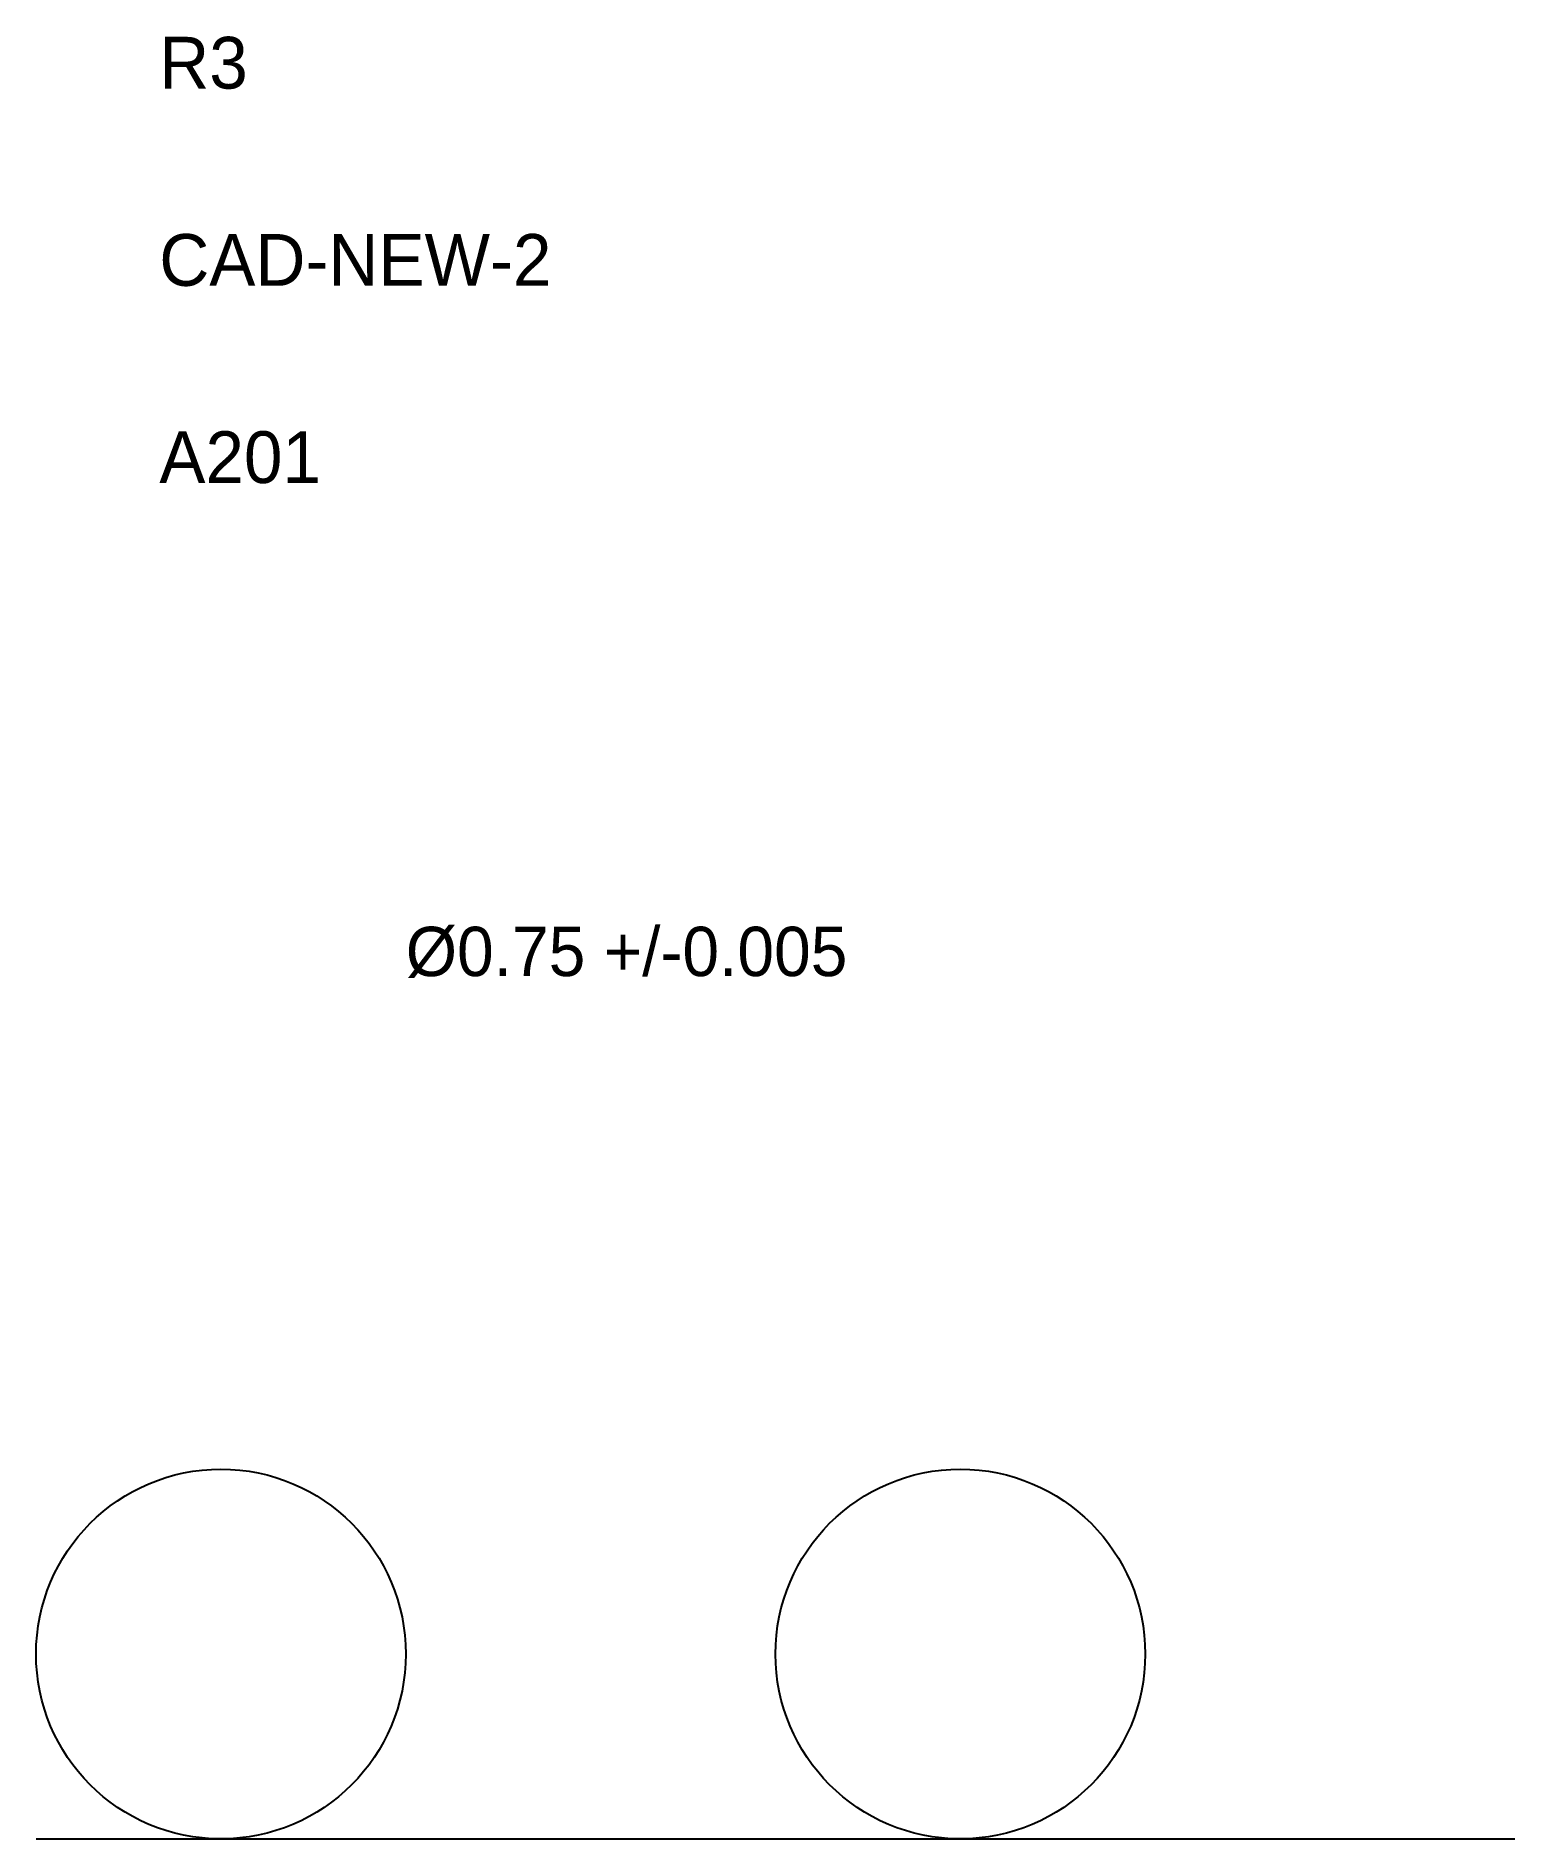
# Model space of a CAD drawing. Header units: inches. Extents: x 0.1 to 3.1, y 0 to 3.66.
import ezdxf

# ---------------------------------------------------------------- set-up
doc = ezdxf.new("R2010")
doc.units = ezdxf.units.IN
for name, color, linetype in [('DM_DIAMETER', 7, 'Continuous'), ('DM_DRAWING_ID', 7, 'Continuous'), ('DM_PART_ID', 7, 'Continuous'), ('DM_REVISION', 7, 'Continuous'), ('GEOMETRY', 7, 'Continuous')]:
    doc.layers.add(name, color=color, linetype=linetype)

msp = doc.modelspace()

# ---------------------------------------------------------------- linework, layer by layer
at = {"layer": 'GEOMETRY'}
msp.add_line((0.1, 0), (3.1, 0), dxfattribs=at)
for centre in [(0.475, 0.375), (1.975, 0.375)]:
    msp.add_circle(centre, 0.375, dxfattribs=at)

# ---------------------------------------------------------------- texts
at = {"layer": 'DM_DIAMETER'}
msp.add_text('%%c0.75 +/-0.005', height=0.1, dxfattribs=at).set_placement((0.85, 1.75))
at = {"layer": 'DM_DRAWING_ID'}
msp.add_text('CAD-NEW-2', height=0.105, dxfattribs=at).set_placement((0.35, 3.15))
at = {"layer": 'DM_PART_ID'}
msp.add_text('A201', height=0.105, dxfattribs=at).set_placement((0.35, 2.75))
at = {"layer": 'DM_REVISION'}
msp.add_text('R3', height=0.105, dxfattribs=at).set_placement((0.35, 3.55))

doc.saveas('drawing.dxf')
